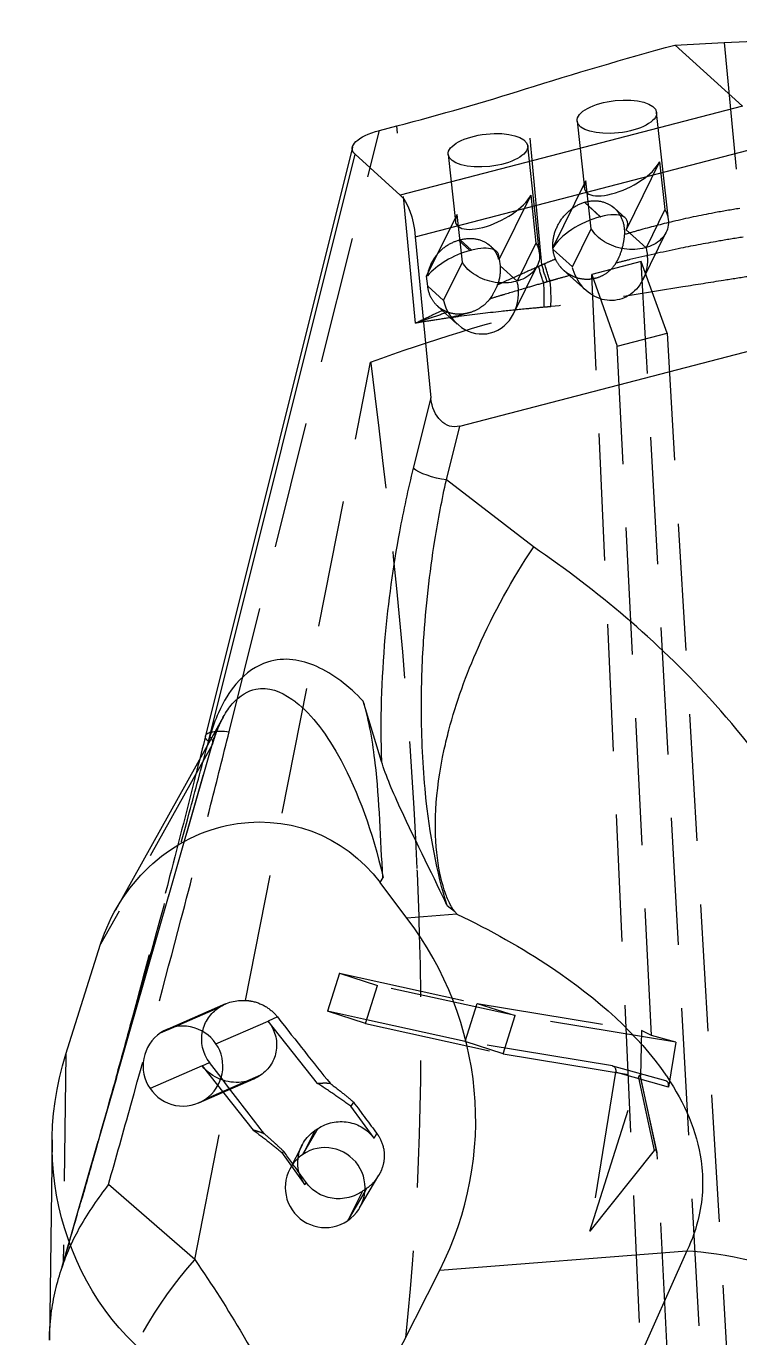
# Model space of a CAD drawing. Header units: millimetres. Extents: x 51 to 148, y 28 to 133.
# Drawn here: x 57 to 92.7, y 67.5 to 133 of the extents above; entities that cross this region are included whole.
import ezdxf

# ---------------------------------------------------------------- set-up
doc = ezdxf.new("R2010")
doc.units = ezdxf.units.MM
doc.linetypes.add('HIDDEN', pattern=[9.525, 6.35, -3.175])
doc.layers.get('0').update_dxf_attribs({"color": 253, "lineweight": 70, "true_color": 0x8faf8f})
doc.layers.add('Hidden', color=98, linetype='HIDDEN', lineweight=70, true_color=0x054805)

msp = doc.modelspace()

# ---------------------------------------------------------------- linework, layer by layer
at = {"color": 98, "lineweight": -3, "true_color": 0x054805}
for p, q in [((91.891, 132.229), (110.198, 133.047)), ((89.435, 132.107), (92.81, 129.055)), ((92.81, 129.055), (75.697, 124.613)), ((74.656, 127.845), (75.528, 128.072)), ((73.315, 127.013), (65.968, 97.608)), ((66.117, 97.321), (73.445, 126.65)), ((73.445, 126.65), (75.697, 124.613)), ((76.454, 122.533), (93.852, 127.049)), ((76.454, 122.533), (77.228, 114.483)), ((87.748, 121.293), (85.279, 120.652)), ((87.958, 117.427), (87.748, 121.293)), ((89.042, 117.708), (87.748, 121.293)), ((85.279, 120.652), (86.551, 117.061)), ((78.675, 113.071), (96.622, 117.729)), ((86.551, 117.061), (89.042, 117.708)), ((77.228, 114.483), (76.35, 110.967)), ((78.006, 110.394), (78.675, 113.071)), ((82.367, 107.037), (78.006, 110.394)), ((74.765, 96.318), (73.85, 99.334)), ((66.853, 98.543), (61.461, 88.893)), ((66.063, 97.12), (66.117, 97.321)), ((66.187, 97.567), (66.117, 97.321)), ((74.696, 90.274), (74.839, 90.528)), ((76.033, 88.503), (74.696, 90.274)), ((78.043, 89.129), (78.417, 88.841)), ((78.536, 88.698), (76.033, 88.503)), ((58.989, 81.704), (60.725, 87.192)), ((72.661, 85.747), (72.059, 83.844)), ((72.661, 85.747), (74.56, 85.136)), ((73.958, 83.233), (74.56, 85.136)), ((73.958, 83.233), (72.059, 83.844)), ((74.015, 83.415), (72.059, 83.844)), ((63.721, 82.764), (64.385, 83.052)), ((65.796, 81.121), (66.174, 81.285)), ((66.75, 80.53), (66.174, 81.285)), ((65.797, 81.119), (63.193, 79.987)), ((58.298, 77.427), (58.163, 67.414)), ((71, 75.287), (70.939, 75.169)), ((73.934, 74.85), (73.07, 73.383)), ((73.074, 73.385), (73.837, 74.868)), ((73.94, 74.94), (73.837, 74.868)), ((77.676, 70.916), (90.03, 71.876)), ((90.03, 71.876), (81.463, 52.756)), ((74.917, 65.469), (77.676, 70.916))]:
    msp.add_line(p, q, dxfattribs=at)
at = {"color": 98, "lineweight": -3, "true_color": 0x054805, "extrusion": (-1.79344e-16, -1.95934e-17, -1)}
msp.add_ellipse((129.707, 98.518), major_axis=(-99.417, -10.861), ratio=0.40539, start_param=1.114573, end_param=1.198417, dxfattribs=at)
at = {"color": 98, "lineweight": -3, "true_color": 0x054805, "extrusion": (-2.45677e-16, -8.734e-17, -1)}
msp.add_ellipse((129.756, 98), major_axis=(-101.187, 9.976), ratio=0.326239, start_param=1.129004, end_param=1.155312, dxfattribs=at)
at = {"color": 98, "lineweight": -3, "true_color": 0x054805}
for centre, major_axis, ratio, start_param, end_param in [((50.916, 150.32), (64.621, 7.06), 0.40539, 5.05846, 5.168612), ((362.999, -89.937), (235.614, 260.639), 0.85992, 1.57017, 1.832368), ((60.533, 78.438), (18.936, -0.367), 0.928579, 5.862109, 6.913347), ((64.838, 81.107), (0.797, -1.833), 0.995479, 3.326375, 4.899117), ((64.84, 81.108), (0.797, -1.833), 0.995479, 1.75493, 3.327672), ((64.842, 81.106), (0.797, -1.833), 0.995479, 0.184782, 1.756227), ((64.84, 81.105), (0.797, -1.833), 0.995479, 4.89782, 6.469265), ((71.95, 75.039), (-1.487, 1.337), 0.997042, 6.042505, 9.180127), ((71.947, 75.037), (1.432, -1.395), 0.996777, 6.080742, 9.222334)]:
    msp.add_ellipse(centre, major_axis=major_axis, ratio=ratio, start_param=start_param, end_param=end_param, dxfattribs=at)
for centre in [(86.528, 128.526), (80.086, 126.854)]:
    msp.add_ellipse(centre, major_axis=(-1.988, -0.217), ratio=0.405421, dxfattribs=at)
at = {"color": 98, "lineweight": -3, "true_color": 0x054805, "extrusion": (6.3452e-15, 8.17646e-16, -1)}
msp.add_ellipse((75.413, 127.16), major_axis=(-2.106, -0.271), ratio=0.384524, start_param=5.965405, end_param=7.536201, dxfattribs=at)
at = {"color": 98, "lineweight": -3, "true_color": 0x054805, "extrusion": (-2.98298e-16, -2.03243e-15, -1)}
msp.add_ellipse((74.726, 120.726), major_axis=(0.532, 4.103), ratio=0.410016, start_param=0.276935, end_param=1.062333, dxfattribs=at)
at = {"color": 98, "lineweight": -3, "true_color": 0x054805, "extrusion": (7.16901e-16, 7.79422e-15, -1)}
msp.add_ellipse((78.508, 114.815), major_axis=(-0.157, -1.772), ratio=0.722872, start_param=6.031208, end_param=7.602004, dxfattribs=at)
at = {"color": 98, "lineweight": -3, "true_color": 0x054805, "extrusion": (-4.71095e-17, -1.02664e-16, -1)}
msp.add_ellipse((77.514, 110.839), major_axis=(1.261, -0.315), ratio=0.269124, start_param=1.10366, end_param=2.674456, dxfattribs=at)
at = {"color": 98, "lineweight": -3, "true_color": 0x054805, "extrusion": (-3.359e-18, -5.63785e-17, -1)}
msp.add_ellipse((67.908, 97.123), major_axis=(1.94, -0.485), ratio=0.269124, start_param=2.674456, end_param=3.141665, dxfattribs=at)
at = {"color": 98, "lineweight": -3, "true_color": 0x054805, "extrusion": (-3.86756e-17, -4.66423e-17, -1)}
msp.add_ellipse((64.396, 97.764), major_axis=(1.922, -0.552), ratio=0.331483, start_param=5.805519, end_param=5.918776, dxfattribs=at)
at = {"color": 98, "lineweight": -3, "true_color": 0x054805, "extrusion": (5.81883e-16, 1.85434e-15, -1)}
msp.add_ellipse((68.333, 84.812), major_axis=(2.762, 8.087), ratio=0.93274, start_param=4.688199, end_param=6.846586, dxfattribs=at)
at = {"color": 98, "lineweight": -3, "true_color": 0x054805, "extrusion": (-4.71414e-15, 4.29097e-16, -1)}
msp.add_ellipse((67.863, 82.421), major_axis=(-2.074, 0.238), ratio=0.942507, start_param=5.547541, end_param=6.378681, dxfattribs=at)
at = {"color": 98, "lineweight": -3, "true_color": 0x054805, "extrusion": (-1.88309e-16, -4.69881e-16, -1)}
msp.add_ellipse((71.401, 77.611), major_axis=(-3.033, -13.604), ratio=0.937162, start_param=0.302294, end_param=1.663707, dxfattribs=at)
at = {"color": 98, "lineweight": -3, "true_color": 0x054805, "extrusion": (3.04753e-15, -9.13466e-16, -1)}
msp.add_ellipse((67.444, 82.236), major_axis=(2.002, -0.6), ratio=0.924168, start_param=1.655362, end_param=2.215897, dxfattribs=at)
at = {"color": 98, "lineweight": -3, "true_color": 0x054805, "extrusion": (7.08543e-15, 2.54135e-17, -1)}
msp.add_ellipse((72.591, 76.285), major_axis=(-2.012, -0.039), ratio=0.969606, start_param=5.694186, end_param=6.417737, dxfattribs=at)
at = {"color": 98, "lineweight": -3, "true_color": 0x054805, "extrusion": (-5.01418e-16, 6.32095e-16, -1)}
msp.add_ellipse((60.27, 91.837), major_axis=(16.286, -23.715), ratio=0.025004, start_param=0.815686, end_param=0.844071, dxfattribs=at)
at = {"color": 98, "lineweight": -3, "true_color": 0x054805, "extrusion": (-7.07255e-17, -8.99679e-17, -1)}
msp.add_ellipse((104.751, 63.824), major_axis=(16.682, -7.475), ratio=0.180207, start_param=3.556856, end_param=4.205445, dxfattribs=at)
at = {"color": 98, "lineweight": -3, "true_color": 0x054805}
for points, knots in [([(76.35, 110.967), (76.092, 109.934), (75.86, 108.869), (75.659, 107.787), (75.336, 106.055), (75.093, 104.282), (74.938, 102.519), (74.754, 100.437), (74.691, 98.327), (74.765, 96.318)], [-0.0258789, -0.0258789, -0.0258789, -0.0258789, -0.02256109, -0.02256109, -0.02256109, -0.0172526, -0.0172526, -0.0172526, -0.01098252, -0.01098252, -0.01098252, -0.01098252]), ([(76.759, 98.944), (76.758, 100.08), (76.795, 101.229), (76.87, 102.371), (76.98, 104.043), (77.169, 105.726), (77.432, 107.371), (77.597, 108.399), (77.789, 109.411), (78.006, 110.394)], [0.01362779, 0.01362779, 0.01362779, 0.01362779, 0.0172526, 0.0172526, 0.0172526, 0.02256109, 0.02256109, 0.02256109, 0.0258789, 0.0258789, 0.0258789, 0.0258789]), ([(78.133, 97.886), (78.496, 99.262), (78.994, 100.651), (80.365, 103.743), (81.292, 105.416), (82.349, 107.01), (82.358, 107.024), (82.367, 107.037)], [0.04968657, 0.04968657, 0.04968657, 0.04968657, 0.05701494, 0.05701494, 0.06612327, 0.06612327, 0.06619994, 0.06619994, 0.06619994, 0.06619994]), ([(97.829, 70.081), (98.338, 71.217), (98.758, 72.393), (99.077, 73.585), (99.589, 75.491), (99.838, 77.422), (99.853, 79.31), (99.876, 82.332), (99.291, 85.297), (98.316, 88.001), (96.756, 92.327), (94.192, 96.163), (91.157, 99.487), (88.532, 102.361), (85.573, 104.843), (82.367, 107.037)], [0.06226979, 0.06226979, 0.06226979, 0.06226979, 0.06606726, 0.06606726, 0.06606726, 0.07214321, 0.07214321, 0.07214321, 0.08186473, 0.08186473, 0.08186473, 0.09741916, 0.09741916, 0.09741916, 0.11087, 0.11087, 0.11087, 0.11087]), ([(73.85, 99.334), (73.122, 100.099), (72.349, 100.698), (71.536, 101.061), (70.749, 101.412), (69.918, 101.553), (69.067, 101.283), (68.535, 101.114), (67.997, 100.782), (67.489, 100.183), (67.171, 99.808), (66.873, 99.332), (66.615, 98.753), (66.453, 98.391), (66.309, 97.989), (66.187, 97.567)], [-0.05532905, -0.05532905, -0.05532905, -0.05532905, -0.04941787, -0.04941787, -0.04941787, -0.0436971, -0.0436971, -0.0436971, -0.04012163, -0.04012163, -0.04012163, -0.03788695, -0.03788695, -0.03788695, -0.03649028, -0.03649028, -0.03649028, -0.03649028]), ([(66.854, 98.545), (66.997, 98.8), (67.149, 99.017), (67.305, 99.196), (67.691, 99.639), (68.092, 99.852), (68.485, 99.929), (69.113, 100.051), (69.718, 99.83), (70.284, 99.436), (70.346, 99.393), (70.408, 99.348), (70.47, 99.3)], [0.03866936, 0.03866936, 0.03866936, 0.03866936, 0.04012163, 0.04012163, 0.04012163, 0.0436971, 0.0436971, 0.0436971, 0.04941787, 0.04941787, 0.04941787, 0.0500471, 0.0500471, 0.0500471, 0.0500471]), ([(70.47, 99.3), (71.303, 98.656), (72.066, 97.627), (72.742, 96.371), (73.584, 94.807), (74.319, 92.84), (74.839, 90.528)], [0.0500471, 0.0500471, 0.0500471, 0.0500471, 0.05857109, 0.05857109, 0.05857109, 0.06918141, 0.06918141, 0.06918141, 0.06918141]), ([(74.839, 90.528), (74.838, 90.535), (74.838, 90.542), (74.707, 92.414), (74.667, 94.367), (74.336, 97.237), (74.156, 98.324), (73.85, 99.334)], [-0.00003376, -0.00003376, -0.00003376, -0.00003376, 0, 0, 0.00911166, 0.00911166, 0.01402996, 0.01402996, 0.01402996, 0.01402996]), ([(78.043, 89.129), (77.532, 90.753), (77.167, 92.686), (76.964, 94.721), (76.829, 96.074), (76.763, 97.498), (76.759, 98.944)], [0.00204229, 0.00204229, 0.00204229, 0.00204229, 0.00899999, 0.00899999, 0.00899999, 0.01362779, 0.01362779, 0.01362779, 0.01362779]), ([(78.417, 88.841), (78.387, 88.876), (78.36, 88.914), (78.286, 89.022), (78.241, 89.101), (78.101, 89.368), (78.019, 89.573), (77.796, 90.192), (77.647, 90.786), (77.374, 92.917), (77.42, 94.735), (77.973, 97.255), (78.05, 97.57), (78.133, 97.886)], [0.02663197, 0.02663197, 0.02663197, 0.02663197, 0.02712792, 0.02712792, 0.02805694, 0.02805694, 0.03016874, 0.03016874, 0.03618484, 0.03618484, 0.04800308, 0.04800308, 0.04968657, 0.04968657, 0.04968657, 0.04968657]), ([(78.043, 89.129), (78.04, 89.134), (78.038, 89.14), (77.499, 90.286), (76.433, 92.406), (75.356, 94.742), (74.975, 95.628), (74.765, 96.318)], [-0.000019641, -0.000019641, -0.000019641, -0.000019641, 0, 0, 0.00422279, 0.00422279, 0.006571827, 0.006571827, 0.006571827, 0.006571827]), ([(78.536, 88.698), (80.205, 87.896), (81.784, 87.016), (83.258, 86.028), (85.562, 84.484), (87.588, 82.691), (88.981, 80.652)], [-0.10723691, -0.10723691, -0.10723691, -0.10723691, -0.09741916, -0.09741916, -0.09741916, -0.08207031, -0.08207031, -0.08207031, -0.08207031]), ([(88.981, 80.652), (89, 80.625), (89.018, 80.598), (89.037, 80.57), (89.908, 79.274), (90.53, 77.846), (90.739, 76.381), (90.869, 75.465), (90.84, 74.526), (90.629, 73.593), (90.498, 73.011), (90.296, 72.434), (90.03, 71.876)], [-0.08207031, -0.08207031, -0.08207031, -0.08207031, -0.08186473, -0.08186473, -0.08186473, -0.07214321, -0.07214321, -0.07214321, -0.06606726, -0.06606726, -0.06606726, -0.06226979, -0.06226979, -0.06226979, -0.06226979]), ([(73.342, 74.609), (73.274, 74.584), (73.206, 74.563), (72.849, 74.471), (72.556, 74.462), (72.041, 74.542), (71.776, 74.634), (71.331, 74.914), (71.146, 75.086), (71, 75.287)], [0.010222437, 0.010222437, 0.010222437, 0.010222437, 0.010504874, 0.010504874, 0.011705926, 0.011705926, 0.012856291, 0.012856291, 0.013838766, 0.013838766, 0.013838766, 0.013838766])]:
    msp.add_open_spline(points, degree=3, knots=knots, dxfattribs=at)
for points in [[(65.968, 97.608), (65.824, 97.033), (65.679, 96.456), (65.534, 95.88)], [(73.837, 74.868), (73.679, 74.757), (73.512, 74.671), (73.342, 74.609)]]:
    msp.add_open_spline(points, degree=3, dxfattribs=at)
at = {"color": 98, "lineweight": -3, "true_color": 0x054805, "extrusion": (3.90412e-10, 3.24529e-10, -1)}
msp.add_open_spline([(78.536, 88.698), (78.532, 88.703), (78.527, 88.708), (78.488, 88.756), (78.452, 88.799), (78.417, 88.841)], degree=3, knots=[-0.0000203339, -0.0000203339, -0.0000203339, -0.0000203339, 0, 0, 0.0001670291, 0.0001670291, 0.0001670291, 0.0001670291], dxfattribs=at)
at = {"layer": 'Hidden', "lineweight": -3}
for p, q in [((91.891, 132.229), (92.673, 123.961)), ((82.785, 121.134), (81.955, 129.913)), ((89.103, 123.37), (88.516, 128.743)), ((67.151, 97.808), (74.656, 127.845)), ((76.46, 118.217), (75.528, 128.072)), ((84.54, 128.309), (84.905, 124.966)), ((78.098, 126.637), (78.463, 123.294)), ((82.661, 121.698), (82.075, 127.071)), ((88.666, 126.278), (86.99, 122.879)), ((88.666, 126.278), (88.927, 123.886)), ((83.332, 121.971), (84.985, 125.322)), ((85.246, 122.931), (84.985, 125.322)), ((82.225, 124.606), (80.652, 121.417)), ((82.225, 124.606), (82.486, 122.214)), ((84.903, 124.251), (84.912, 124.253)), ((84.903, 124.251), (85.699, 123.532)), ((85.708, 123.534), (84.912, 124.253)), ((86.95, 123.469), (86.406, 123.961)), ((88.927, 123.886), (87.986, 121.978)), ((77.02, 120.561), (78.544, 123.65)), ((78.805, 121.259), (78.544, 123.65)), ((85.699, 123.532), (85.708, 123.534)), ((84.305, 121.023), (85.246, 122.931)), ((86.903, 122.649), (86.928, 122.657)), ((87.986, 121.978), (86.99, 122.879)), ((87.826, 120.385), (88.994, 122.754)), ((78.605, 122.354), (78.695, 122.379)), ((78.605, 122.354), (79.175, 121.838)), ((79.267, 121.862), (78.695, 122.379)), ((79.175, 121.838), (79.267, 121.862)), ((80.509, 121.797), (80.201, 122.075)), ((82.486, 122.214), (81.545, 120.306)), ((83.333, 121.971), (83.332, 121.971)), ((83.34, 121.895), (83.332, 121.971)), ((83.34, 121.895), (84.305, 121.023)), ((77.864, 119.351), (78.805, 121.259)), ((80.652, 121.417), (80.62, 121.41)), ((80.652, 121.417), (80.689, 121.08)), ((77.068, 120.573), (77.02, 120.561)), ((77.074, 120.065), (77.02, 120.561)), ((81.545, 120.306), (80.689, 121.08)), ((81.384, 118.713), (82.553, 121.082)), ((83.86, 120.87), (84.995, 119.845)), ((88.958, 39.751), (85.279, 120.652)), ((77.074, 120.065), (77.864, 119.351)), ((77.57, 119.062), (78.554, 118.173)), ((92.191, 39.607), (87.958, 117.427)), ((89.042, 117.708), (93.688, 38.254)), ((88.258, 82.634), (86.551, 117.061)), ((67.97, 84.388), (74.22, 116.271)), ((58.848, 71.255), (66.291, 97.153)), ((59.772, 74.438), (66.318, 97.212)), ((66.291, 97.153), (60.725, 87.192)), ((72.661, 85.747), (79.553, 84.236)), ((81.452, 83.625), (74.56, 85.136)), ((66.971, 84.214), (64.044, 82.941)), ((64.385, 83.052), (66.639, 84.032)), ((78.951, 82.332), (79.553, 84.236)), ((79.553, 84.236), (87.754, 82.877)), ((79.553, 84.236), (81.452, 83.625)), ((66.489, 82.223), (69.093, 83.355)), ((69.563, 83.562), (69.091, 83.357)), ((71.57, 80.24), (69.093, 83.355)), ((73.958, 83.233), (80.85, 81.722)), ((78.951, 82.332), (74.015, 83.415)), ((80.85, 81.722), (81.452, 83.625)), ((89.473, 82.297), (81.452, 83.625)), ((87.754, 82.877), (87.703, 80.608)), ((88.258, 82.634), (87.754, 82.877)), ((89.473, 82.297), (88.258, 82.634)), ((86.313, 81.113), (78.951, 82.332)), ((80.85, 81.722), (78.951, 82.332)), ((89.473, 82.297), (89.111, 80.061)), ((58.989, 81.704), (58.848, 71.255)), ((80.85, 81.722), (88.957, 80.379)), ((65.797, 81.119), (68.352, 77.907)), ((68.712, 80.646), (65.961, 79.451)), ((86.467, 80.795), (85.182, 72.858)), ((86.313, 81.113), (88.957, 80.379)), ((88.975, 80.376), (86.331, 81.109)), ((89.111, 80.061), (86.467, 80.795)), ((88.542, 76.788), (87.701, 80.648)), ((88.551, 76.719), (87.703, 80.608)), ((65.431, 71.438), (67.119, 80.045)), ((65.636, 79.272), (68.385, 80.466)), ((67.119, 80.045), (66.75, 80.53)), ((85.182, 72.858), (87.606, 80.518)), ((87.606, 80.518), (88.398, 76.884)), ((73.359, 79.312), (73.234, 79.101)), ((74.393, 77.502), (73.234, 79.101)), ((70.824, 76.691), (71.582, 77.98)), ((71.582, 77.98), (71.439, 77.883)), ((71.439, 77.883), (70.827, 76.693)), ((74.393, 77.502), (74.532, 77.739)), ((69.762, 76.809), (69.895, 76.825)), ((69.762, 76.809), (70.939, 75.169)), ((70.791, 77.154), (70.175, 75.958)), ((88.398, 76.884), (85.182, 72.858)), ((90.45, 38.402), (88.551, 76.719)), ((73.667, 74.019), (74.629, 75.653)), ((65.431, 71.438), (61.115, 75.189)), ((74.02, 74.996), (73.934, 74.85)), ((74.02, 74.996), (73.94, 74.94)), ((59.733, 74.302), (59.773, 74.439))]:
    msp.add_line(p, q, dxfattribs=at)
for centre, major_axis, ratio, start_param, end_param in [((86.826, 125.8), (-1.883, -0.962), 0.40654, 5.783637, 8.925229), ((80.384, 124.128), (-1.883, -0.962), 0.40654, 5.783637, 8.925229), ((85.143, 122.405), (1.874, 0.957), 0.40654, 1.071248, 2.605235), ((85.149, 122.401), (1.883, 0.962), 0.40654, 5.783637, 7.354433), ((78.708, 120.729), (1.883, 0.962), 0.40654, 5.971758, 7.354433), ((78.644, 120.762), (1.789, 0.914), 0.40654, 1.071248, 2.405482), ((79.704, 119.829), (0.406, -2.125), 0.878486, 4.76968, 7.911272), ((81.58, 120.189), (0.299, -3.437), 0.374685, 1.187629, 1.549405), ((81.922, 120.222), (0.346, -3.433), 0.369913, 1.182549, 1.56206), ((61.463, 97.921), (16.328, -23.294), 0.069252, 5.327157, 5.523856), ((88.846, 80.027), (0.152, 0.34), 0.660283, 5.094829, 6.45433), ((61.406, 97.629), (16.292, -23.674), 0.028773, 5.57697, 5.689833), ((88.449, 76.696), (0, 0.218), 0.46802, 4.819947, 6.814012)]:
    msp.add_ellipse(centre, major_axis=major_axis, ratio=ratio, start_param=start_param, end_param=end_param, dxfattribs=at)
at = {"layer": 'Hidden', "lineweight": -3, "extrusion": (2.41274e-15, -4.82279e-16, -1)}
msp.add_ellipse((87.087, 123.409), major_axis=(2.006, -0.354), ratio=0.734136, start_param=5.726346, end_param=8.867939, dxfattribs=at)
at = {"layer": 'Hidden', "lineweight": -3, "extrusion": (3.69568e-15, -7.08752e-16, -1)}
msp.add_ellipse((80.645, 121.737), major_axis=(2.006, -0.354), ratio=0.734136, start_param=5.726346, end_param=8.867939, dxfattribs=at)
at = {"layer": 'Hidden', "lineweight": -3, "extrusion": (9.24662e-16, -5.13577e-15, -1)}
msp.add_ellipse((86.146, 121.501), major_axis=(0.406, -2.125), ratio=0.878486, start_param=4.655098, end_param=7.796691, dxfattribs=at)
at = {"layer": 'Hidden', "lineweight": -3, "extrusion": (-3.97118e-17, -4.76952e-17, -1)}
msp.add_ellipse((83.827, 120.256), major_axis=(-1.019, 2.327), ratio=0.3515, start_param=4.853063, end_param=5.213257, dxfattribs=at)
at = {"layer": 'Hidden', "lineweight": -3, "extrusion": (-5.06688e-17, -2.26752e-17, -1)}
msp.add_ellipse((83.999, 120.333), major_axis=(-1.038, 2.318), ratio=0.350791, start_param=4.845401, end_param=5.216437, dxfattribs=at)
at = {"layer": 'Hidden', "lineweight": -3, "extrusion": (-7.61821e-17, -3.36101e-17, -1)}
msp.add_ellipse((84.132, 120.392), major_axis=(-1.025, 2.324), ratio=0.351662, start_param=4.835594, end_param=5.214369, dxfattribs=at)
at = {"layer": 'Hidden', "lineweight": -3, "extrusion": (-3.359e-18, -5.63785e-17, -1)}
msp.add_ellipse((67.908, 97.123), major_axis=(1.94, -0.485), ratio=0.269124, start_param=3.141665, end_param=4.245253, dxfattribs=at)
at = {"layer": 'Hidden', "lineweight": -3, "extrusion": (-3.86756e-17, -4.66423e-17, -1)}
msp.add_ellipse((64.396, 97.764), major_axis=(1.922, -0.552), ratio=0.331483, start_param=5.918776, end_param=6.380621, dxfattribs=at)
at = {"layer": 'Hidden', "lineweight": -3, "extrusion": (-4.71414e-15, 4.29097e-16, -1)}
msp.add_ellipse((67.863, 82.421), major_axis=(-2.074, 0.238), ratio=0.942507, start_param=0.095496, end_param=0.83645, dxfattribs=at)
at = {"layer": 'Hidden', "lineweight": -3, "extrusion": (-2.07443e-15, 1.82121e-16, -1)}
msp.add_ellipse((67.865, 82.422), major_axis=(-2.074, 0.238), ratio=0.942507, start_param=0.835152, end_param=1.513654, dxfattribs=at)
at = {"layer": 'Hidden', "lineweight": -3, "extrusion": (2.51647e-15, -8.12237e-16, -1)}
msp.add_ellipse((67.446, 82.238), major_axis=(2.002, -0.6), ratio=0.924168, start_param=5.357489, end_param=6.928286, dxfattribs=at)
at = {"layer": 'Hidden', "lineweight": -3, "extrusion": (3.04753e-15, -9.13466e-16, -1)}
msp.add_ellipse((67.444, 82.236), major_axis=(2.002, -0.6), ratio=0.924168, start_param=0.643803, end_param=1.655362, dxfattribs=at)
at = {"layer": 'Hidden', "lineweight": -3, "extrusion": (1.98639e-14, 4.45681e-14, -1)}
msp.add_ellipse((86.202, 80.761), major_axis=(0.152, 0.34), ratio=0.660283, start_param=6.112041, end_param=7.471542, dxfattribs=at)
at = {"layer": 'Hidden', "lineweight": -3, "extrusion": (-1.68452e-14, -6.58244e-14, -1)}
msp.add_ellipse((87.632, 80.446), major_axis=(0.057, 0.221), ratio=0.196426, start_param=4.992616, end_param=6.98668, dxfattribs=at)
at = {"layer": 'Hidden', "lineweight": -3, "extrusion": (3.65428e-17, -2.45549e-16, -1)}
msp.add_ellipse((60.417, 92.585), major_axis=(16.328, -23.294), ratio=0.069252, start_param=0.927969, end_param=1.051568, dxfattribs=at)
at = {"layer": 'Hidden', "lineweight": -3, "extrusion": (-5.76629e-16, -1.07323e-16, -1)}
msp.add_ellipse((72.741, 76.386), major_axis=(-2.016, 0.013), ratio=0.966099, start_param=0.951966, end_param=2.524731, dxfattribs=at)
at = {"layer": 'Hidden', "lineweight": -3, "extrusion": (7.08543e-15, 2.54135e-17, -1)}
msp.add_ellipse((72.591, 76.285), major_axis=(-2.012, -0.039), ratio=0.969606, start_param=0.134551, end_param=0.979646, dxfattribs=at)
at = {"layer": 'Hidden', "lineweight": -3, "extrusion": (-5.01418e-16, 6.32095e-16, -1)}
msp.add_ellipse((60.27, 91.837), major_axis=(16.286, -23.715), ratio=0.025004, start_param=0.844071, end_param=0.902619, dxfattribs=at)
at = {"layer": 'Hidden', "lineweight": -3, "extrusion": (-1.17468e-16, -8.23765e-18, -1)}
msp.add_ellipse((69.741, 67.542), major_axis=(7.464, 8.59), ratio=0.510356, start_param=3.141478, end_param=4.722406, dxfattribs=at)
at = {"layer": 'Hidden', "lineweight": -3, "extrusion": (-7.202e-17, -3.70583e-17, -1)}
msp.add_ellipse((56.952, 71.867), major_axis=(1.922, -0.552), ratio=0.331483, start_param=0.069481, end_param=0.097436, dxfattribs=at)
at = {"layer": 'Hidden', "lineweight": -3}
for points, knots in [([(83.333, 121.971), (83.318, 122.188), (83.34, 122.429), (83.473, 122.913), (83.589, 123.157), (83.87, 123.571), (84.056, 123.769), (84.465, 124.075), (84.689, 124.186), (84.903, 124.251)], [0.000044972, 0.000044972, 0.000044972, 0.000044972, 0.000749541, 0.000749541, 0.001499082, 0.001499082, 0.002251937, 0.002251937, 0.002976661, 0.002976661, 0.002976661, 0.002976661]), ([(84.912, 124.253), (84.921, 124.256), (84.929, 124.258), (85.161, 124.325), (85.404, 124.347), (85.861, 124.285), (86.076, 124.201), (86.303, 124.047), (86.354, 124.007), (86.404, 123.963)], [0.009029219, 0.009029219, 0.009029219, 0.009029219, 0.009057491, 0.009057491, 0.009812625, 0.009812625, 0.010567759, 0.010567759, 0.010795952, 0.010795952, 0.010795952, 0.010795952]), ([(86.404, 123.963), (86.516, 123.862), (86.616, 123.738), (86.803, 123.407), (86.871, 123.185), (86.895, 122.965)], [0.010795952, 0.010795952, 0.010795952, 0.010795952, 0.011321487, 0.011321487, 0.01204704, 0.01204704, 0.01204704, 0.01204704]), ([(87.639, 122.865), (88.205, 123.025), (88.774, 123.173), (89.346, 123.309), (90.022, 123.469), (90.703, 123.613), (91.387, 123.741), (91.814, 123.821), (92.243, 123.894), (92.673, 123.961)], [0.005226018, 0.005226018, 0.005226018, 0.005226018, 0.007066661, 0.007066661, 0.007066661, 0.009241018, 0.009241018, 0.009241018, 0.010599992, 0.010599992, 0.010599992, 0.010599992]), ([(86.903, 122.649), (86.892, 122.465), (86.864, 122.275), (86.769, 121.871), (86.699, 121.663), (86.606, 121.462), (86.603, 121.454), (86.599, 121.447)], [-0.001542689, -0.001542689, -0.001542689, -0.001542689, -0.000956128, -0.000956128, -0.000299303, -0.000299303, -0.000273547, -0.000273547, -0.000273547, -0.000273547]), ([(86.895, 122.965), (86.896, 122.956), (86.897, 122.947), (86.898, 122.939), (86.906, 122.846), (86.908, 122.749), (86.903, 122.649)], [0.0120470397, 0.0120470397, 0.0120470397, 0.0120470397, 0.0120752143, 0.0120752143, 0.0120752143, 0.0123807107, 0.0123807107, 0.0123807107, 0.0123807107]), ([(92.836, 122.511), (92.419, 122.447), (92.002, 122.379), (91.586, 122.307), (90.921, 122.192), (90.257, 122.066), (89.595, 121.93), (88.788, 121.764), (87.984, 121.583), (87.182, 121.389)], [-0.010599992, -0.010599992, -0.010599992, -0.010599992, -0.009241018, -0.009241018, -0.009241018, -0.007066661, -0.007066661, -0.007066661, -0.004416499, -0.004416499, -0.004416499, -0.004416499]), ([(77.068, 120.573), (77.081, 120.674), (77.102, 120.776), (77.2, 121.112), (77.315, 121.341), (77.595, 121.728), (77.777, 121.911), (78.178, 122.193), (78.396, 122.295), (78.605, 122.354)], [0.006138752, 0.006138752, 0.006138752, 0.006138752, 0.006444263, 0.006444263, 0.007159995, 0.007159995, 0.007876019, 0.007876019, 0.008565253, 0.008565253, 0.008565253, 0.008565253]), ([(78.695, 122.379), (78.704, 122.381), (78.712, 122.384), (78.948, 122.446), (79.194, 122.466), (79.656, 122.4), (79.871, 122.315), (80.099, 122.161), (80.151, 122.12), (80.201, 122.076)], [0.002986069, 0.002986069, 0.002986069, 0.002986069, 0.00301427, 0.00301427, 0.003768847, 0.003768847, 0.004523423, 0.004523423, 0.004755246, 0.004755246, 0.004755246, 0.004755246]), ([(80.201, 122.076), (80.312, 121.974), (80.411, 121.852), (80.543, 121.619), (80.587, 121.516), (80.62, 121.41)], [0.0047552456, 0.0047552456, 0.0047552456, 0.0047552456, 0.0052768492, 0.0052768492, 0.0056368561, 0.0056368561, 0.0056368561, 0.0056368561]), ([(83.862, 120.869), (83.813, 120.913), (83.767, 120.959), (83.611, 121.135), (83.522, 121.275), (83.46, 121.423)], [-0.0007661813, -0.0007661813, -0.0007661813, -0.0007661813, -0.0005548533, -0.0005548533, 0, 0, 0, 0]), ([(86.476, 121.214), (86.454, 121.177), (86.43, 121.142), (86.278, 120.927), (86.119, 120.778), (85.796, 120.572), (85.642, 120.504), (85.484, 120.461)], [-0.018671593, -0.018671593, -0.018671593, -0.018671593, -0.018531768, -0.018531768, -0.017804954, -0.017804954, -0.017219241, -0.017219241, -0.017219241, -0.017219241]), ([(80.689, 121.08), (80.69, 121.071), (80.69, 121.063), (80.691, 121.054), (80.713, 120.825), (80.691, 120.568), (80.604, 120.257), (80.584, 120.196), (80.562, 120.135)], [0.0120323766, 0.0120323766, 0.0120323766, 0.0120323766, 0.0120605513, 0.0120605513, 0.0120605513, 0.0128139778, 0.0128139778, 0.0129991312, 0.0129991312, 0.0129991312, 0.0129991312]), ([(80.781, 120.235), (81.135, 120.395), (81.489, 120.555), (81.841, 120.712), (82.101, 120.829), (82.361, 120.945), (82.62, 121.059)], [0.005100373, 0.005100373, 0.005100373, 0.005100373, 0.006375073, 0.006375073, 0.006375073, 0.007317262, 0.007317262, 0.007317262, 0.007317262]), ([(82.62, 121.059), (82.639, 121.068), (82.657, 121.076), (82.676, 121.084), (82.694, 121.092), (82.712, 121.101), (82.73, 121.109), (82.742, 121.114), (82.753, 121.119), (82.764, 121.124), (82.771, 121.127), (82.778, 121.13), (82.785, 121.134)], [0, 0, 0, 0, 0.0000679867, 0.0000679867, 0.0000679867, 0.0001339132, 0.0001339132, 0.0001339132, 0.0001751172, 0.0001751172, 0.0001751172, 0.0002008697, 0.0002008697, 0.0002008697, 0.0002008697]), ([(82.785, 121.134), (82.796, 121.138), (82.807, 121.143), (82.818, 121.148), (82.839, 121.157), (82.861, 121.167), (82.882, 121.176), (82.896, 121.182), (82.909, 121.188), (82.922, 121.194)], [0.0002012999, 0.0002012999, 0.0002012999, 0.0002012999, 0.0002382081, 0.0002382081, 0.0002382081, 0.0003115029, 0.0003115029, 0.0003115029, 0.0003573122, 0.0003573122, 0.0003573122, 0.0003573122]), ([(93.132, 120.546), (92.709, 120.481), (92.285, 120.415), (91.862, 120.349), (91.185, 120.242), (90.508, 120.133), (89.831, 120.023), (88.747, 119.847), (87.664, 119.667), (86.58, 119.496), (85.463, 119.321), (84.345, 119.15), (83.229, 119.041)], [0.00864486, 0.00864486, 0.00864486, 0.00864486, 0.01001678, 0.01001678, 0.01001678, 0.01221185, 0.01221185, 0.01221185, 0.01572398, 0.01572398, 0.01572398, 0.01934585, 0.01934585, 0.01934585, 0.01934585]), ([(85.484, 120.461), (85.461, 120.454), (85.438, 120.448), (85.413, 120.442), (85.41, 120.442), (85.404, 120.44), (85.401, 120.44), (85.388, 120.437), (85.377, 120.435), (85.345, 120.428), (85.324, 120.424), (85.213, 120.406), (85.124, 120.399), (84.847, 120.4), (84.662, 120.432), (84.395, 120.527), (84.308, 120.566), (84.224, 120.612)], [-0.011633454, -0.011633454, -0.011633454, -0.011633454, -0.011557949, -0.011557949, -0.011548776, -0.011548776, -0.01153944, -0.01153944, -0.011504234, -0.011504234, -0.011433596, -0.011433596, -0.011141884, -0.011141884, -0.010533327, -0.010533327, -0.010226445, -0.010226445, -0.010226445, -0.010226445]), ([(77.577, 119.056), (77.461, 119.16), (77.358, 119.286), (77.167, 119.621), (77.098, 119.844), (77.074, 120.065)], [0.004746711, 0.004746711, 0.004746711, 0.004746711, 0.005276928, 0.005276928, 0.006002101, 0.006002101, 0.006002101, 0.006002101]), ([(80.562, 120.135), (80.57, 120.139), (80.578, 120.143), (80.586, 120.147), (80.651, 120.176), (80.716, 120.205), (80.781, 120.235)], [0.0048378324, 0.0048378324, 0.0048378324, 0.0048378324, 0.0048675716, 0.0048675716, 0.0048675716, 0.0051003732, 0.0051003732, 0.0051003732, 0.0051003732]), ([(82.874, 120.228), (82.604, 120.15), (82.333, 120.071), (82.061, 119.991), (81.666, 119.875), (81.27, 119.757), (80.872, 119.637)], [-0.007317262, -0.007317262, -0.007317262, -0.007317262, -0.006375073, -0.006375073, -0.006375073, -0.005003131, -0.005003131, -0.005003131, -0.005003131]), ([(83.055, 120.279), (83.047, 120.277), (83.04, 120.275), (83.032, 120.273), (83.02, 120.269), (83.007, 120.266), (82.995, 120.262), (82.975, 120.256), (82.955, 120.251), (82.935, 120.245), (82.915, 120.239), (82.895, 120.234), (82.874, 120.228)], [-0.0002008697, -0.0002008697, -0.0002008697, -0.0002008697, -0.0001751172, -0.0001751172, -0.0001751172, -0.0001339132, -0.0001339132, -0.0001339132, -0.0000679867, -0.0000679867, -0.0000679867, 0, 0, 0, 0]), ([(83.195, 120.32), (83.181, 120.316), (83.168, 120.312), (83.154, 120.308), (83.132, 120.302), (83.11, 120.295), (83.088, 120.289), (83.077, 120.286), (83.066, 120.283), (83.055, 120.279)], [-0.0003573122, -0.0003573122, -0.0003573122, -0.0003573122, -0.0003115029, -0.0003115029, -0.0003115029, -0.0002382081, -0.0002382081, -0.0002382081, -0.0002012999, -0.0002012999, -0.0002012999, -0.0002012999]), ([(80.174, 119.423), (80.034, 119.239), (79.859, 119.082), (79.492, 118.854), (79.307, 118.774), (79.114, 118.724)], [-0.00206168, -0.00206168, -0.00206168, -0.00206168, -0.001261176, -0.001261176, -0.000582509, -0.000582509, -0.000582509, -0.000582509]), ([(80.872, 119.637), (80.833, 119.625), (80.794, 119.613), (80.754, 119.601), (80.561, 119.542), (80.368, 119.483), (80.174, 119.423)], [-0.005003131, -0.005003131, -0.005003131, -0.005003131, -0.0048675716, -0.0048675716, -0.0048675716, -0.0042009222, -0.0042009222, -0.0042009222, -0.0042009222]), ([(80.316, 119.631), (80.299, 119.602), (80.28, 119.573), (80.233, 119.503), (80.204, 119.463), (80.174, 119.423)], [-0.0002529629, -0.0002529629, -0.0002529629, -0.0002529629, -0.0001499157, -0.0001499157, 0, 0, 0, 0]), ([(77.833, 118.872), (77.797, 118.892), (77.763, 118.914), (77.677, 118.972), (77.626, 119.012), (77.577, 119.056)], [0.00438193, 0.00438193, 0.00438193, 0.00438193, 0.0045235803, 0.0045235803, 0.004746711, 0.004746711, 0.004746711, 0.004746711]), ([(78.08, 118.759), (78.033, 118.776), (77.986, 118.796), (77.904, 118.834), (77.868, 118.853), (77.833, 118.872)], [-0.000310216, -0.000310216, -0.000310216, -0.000310216, -0.0001393385, -0.0001393385, 0, 0, 0, 0]), ([(79.114, 118.724), (79.062, 118.71), (79.008, 118.699), (78.954, 118.689), (78.953, 118.689), (78.951, 118.689), (78.95, 118.688), (78.947, 118.688), (78.946, 118.688), (78.936, 118.686), (78.929, 118.685), (78.907, 118.682), (78.892, 118.679), (78.759, 118.662), (78.64, 118.658), (78.345, 118.679), (78.197, 118.717), (78.08, 118.759)], [-0.0062981538, -0.0062981538, -0.0062981538, -0.0062981538, -0.0061689638, -0.0061689638, -0.00616678, -0.00616678, -0.0061646264, -0.0061646264, -0.0061603771, -0.0061603771, -0.0061435686, -0.0061435686, -0.0061102392, -0.0061102392, -0.0058457333, -0.0058457333, -0.0054464866, -0.0054464866, -0.0054464866, -0.0054464866]), ([(82.887, 119.008), (82.612, 118.985), (82.338, 118.96), (82.064, 118.934), (81.625, 118.892), (81.186, 118.848), (80.746, 118.8), (80.043, 118.723), (79.34, 118.639), (78.636, 118.544), (78.486, 118.524), (78.335, 118.503), (78.185, 118.482)], [-0.006910385, -0.006910385, -0.006910385, -0.006910385, -0.006019875, -0.006019875, -0.006019875, -0.004595058, -0.004595058, -0.004595058, -0.00231535, -0.00231535, -0.00231535, -0.001827119, -0.001827119, -0.001827119, -0.001827119]), ([(77.264, 118.346), (77.007, 118.306), (76.75, 118.265), (76.493, 118.223), (76.482, 118.221), (76.471, 118.219), (76.46, 118.217)], [-0.0008322935, -0.0008322935, -0.0008322935, -0.0008322935, 0, 0, 0, 0.000035598, 0.000035598, 0.000035598, 0.000035598]), ([(74.22, 116.271), (74.223, 116.252), (74.225, 116.232), (75.337, 107.516), (76.179, 99.104), (76.537, 90.909)], [-0.029818099, -0.029818099, -0.029818099, -0.029818099, -0.029798911, -0.029798911, -0.021151255, -0.021151255, -0.021151255, -0.021151255]), ([(66.291, 97.153), (66.39, 97.493), (66.505, 97.814), (66.632, 98.099), (66.703, 98.259), (66.777, 98.408), (66.854, 98.545)], [0.036490282, 0.036490282, 0.036490282, 0.036490282, 0.037886952, 0.037886952, 0.037886952, 0.038669356, 0.038669356, 0.038669356, 0.038669356]), ([(66.853, 98.543), (66.838, 98.516), (66.823, 98.489), (66.808, 98.46), (66.764, 98.378), (66.72, 98.29), (66.677, 98.197), (66.634, 98.103), (66.592, 98.003), (66.55, 97.899), (66.509, 97.793), (66.468, 97.683), (66.43, 97.569), (66.391, 97.454), (66.354, 97.335), (66.318, 97.212)], [0, 0, 0, 0, 0.000143351, 0.000143351, 0.000143351, 0.000557677, 0.000557677, 0.000557677, 0.0009739, 0.0009739, 0.0009739, 0.001391378, 0.001391378, 0.001391378, 0.001809559, 0.001809559, 0.001809559, 0.001809559]), ([(61.115, 75.189), (61.493, 76.512), (61.866, 77.836), (62.235, 79.16), (63.092, 82.238), (63.925, 85.32), (64.737, 88.404), (65.245, 90.332), (65.745, 92.26), (66.237, 94.19), (66.545, 95.395), (66.849, 96.602), (67.151, 97.808)], [0.00595943, 0.00595943, 0.00595943, 0.00595943, 0.01022611, 0.01022611, 0.01022611, 0.02014233, 0.02014233, 0.02014233, 0.02633997, 0.02633997, 0.02633997, 0.03021349, 0.03021349, 0.03021349, 0.03021349]), ([(62.228, 83.113), (62.689, 84.763), (63.147, 86.414), (63.601, 88.065), (64.124, 89.963), (64.642, 91.862), (65.157, 93.76), (65.46, 94.88), (65.762, 96), (66.063, 97.12)], [0.01475063, 0.01475063, 0.01475063, 0.01475063, 0.02014233, 0.02014233, 0.02014233, 0.02633997, 0.02633997, 0.02633997, 0.02999418, 0.02999418, 0.02999418, 0.02999418]), ([(65.534, 95.88), (65.087, 94.11), (64.633, 92.338), (64.174, 90.572), (63.566, 88.232), (62.943, 85.883), (62.31, 83.546), (61.993, 82.376), (61.673, 81.205), (61.35, 80.037), (61.027, 78.869), (60.7, 77.699), (60.369, 76.532), (60.159, 75.788), (59.947, 75.044), (59.733, 74.301)], [0.00184893, 0.00184893, 0.00184893, 0.00184893, 0.00752668, 0.00752668, 0.00752668, 0.0150515, 0.0150515, 0.0150515, 0.01881712, 0.01881712, 0.01881712, 0.02258139, 0.02258139, 0.02258139, 0.02497968, 0.02497968, 0.02497968, 0.02497968]), ([(76.537, 90.909), (76.562, 90.333), (76.585, 89.757), (76.895, 80.991), (76.645, 73.956), (75.958, 67.536)], [-0.021151255, -0.021151255, -0.021151255, -0.021151255, -0.020542983, -0.020542983, -0.011866337, -0.011866337, -0.011866337, -0.011866337]), ([(68.192, 84.363), (68.209, 84.361), (68.227, 84.358), (68.51, 84.305), (68.777, 84.203), (69.227, 83.923), (69.417, 83.75), (69.563, 83.562)], [0.003119077, 0.003119077, 0.003119077, 0.003119077, 0.003177786, 0.003177786, 0.004096183, 0.004096183, 0.004953474, 0.004953474, 0.004953474, 0.004953474]), ([(59.773, 74.439), (60.205, 75.945), (60.635, 77.452), (61.061, 78.96), (61.453, 80.344), (61.842, 81.728), (62.228, 83.113)], [0.005297407, 0.005297407, 0.005297407, 0.005297407, 0.010226105, 0.010226105, 0.010226105, 0.014750631, 0.014750631, 0.014750631, 0.014750631]), ([(71.57, 80.241), (71.639, 80.249), (71.709, 80.255), (71.91, 80.266), (72.048, 80.265), (72.195, 80.248)], [-0.012148708, -0.012148708, -0.012148708, -0.012148708, -0.010171809, -0.010171809, -0.006593752, -0.006593752, -0.006593752, -0.006593752]), ([(73.234, 79.101), (72.971, 79.291), (72.704, 79.478), (72.15, 79.858), (71.861, 80.051), (71.57, 80.24)], [-0.00249119, -0.00249119, -0.00249119, -0.00249119, -0.001282114, -0.001282114, 0, 0, 0, 0]), ([(72.195, 80.248), (72.411, 80.084), (72.62, 79.921), (73.007, 79.61), (73.186, 79.461), (73.359, 79.312)], [0, 0, 0, 0, 0.001148507, 0.001148507, 0.002195649, 0.002195649, 0.002195649, 0.002195649]), ([(68.914, 77.717), (68.767, 77.78), (68.629, 77.828), (68.449, 77.881), (68.4, 77.895), (68.352, 77.908)], [0.004469451, 0.004469451, 0.004469451, 0.004469451, 0.007233223, 0.007233223, 0.008298635, 0.008298635, 0.008298635, 0.008298635]), ([(68.352, 77.907), (68.604, 77.721), (68.854, 77.532), (69.323, 77.166), (69.544, 76.989), (69.762, 76.809)], [-0.002230511, -0.002230511, -0.002230511, -0.002230511, -0.001062177, -0.001062177, 0, 0, 0, 0]), ([(69.895, 76.825), (69.749, 76.966), (69.599, 77.106), (69.273, 77.403), (69.096, 77.56), (68.914, 77.717)], [0, 0, 0, 0, 0.000789541, 0.000789541, 0.00168338, 0.00168338, 0.00168338, 0.00168338]), ([(74.532, 77.739), (74.571, 77.687), (74.608, 77.633), (74.747, 77.4), (74.845, 77.156), (74.908, 76.729), (74.909, 76.493), (74.866, 76.275), (74.845, 76.165), (74.81, 76.045), (74.723, 75.826), (74.673, 75.727), (74.621, 75.64)], [0.013756392, 0.013756392, 0.013756392, 0.013756392, 0.014066134, 0.014066134, 0.015046529, 0.015046529, 0.015742987, 0.015742987, 0.015742987, 0.016092576, 0.016092576, 0.016401462, 0.016401462, 0.016401462, 0.016401462]), ([(74.621, 75.64), (74.614, 75.629), (74.607, 75.617), (74.52, 75.477), (74.422, 75.354), (74.22, 75.149), (74.117, 75.064), (74.02, 74.996)], [0.0164014618, 0.0164014618, 0.0164014618, 0.0164014618, 0.0164421647, 0.0164421647, 0.0169181939, 0.0169181939, 0.0173684942, 0.0173684942, 0.0173684942, 0.0173684942]), ([(61.115, 75.189), (61.112, 75.185), (61.108, 75.181), (60.597, 74.521), (60.111, 73.821), (59.334, 72.44), (59.044, 71.807), (58.83, 71.171)], [-0.000014829, -0.000014829, -0.000014829, -0.000014829, 0, 0, 0.002493758, 0.002493758, 0.004602859, 0.004602859, 0.004602859, 0.004602859]), ([(65.431, 71.438), (66.295, 70.191), (67.097, 68.933), (67.83, 67.681), (69.002, 65.679), (69.994, 63.698), (70.789, 61.799), (70.798, 61.776), (70.808, 61.754), (70.817, 61.732)], [-0.05304518, -0.05304518, -0.05304518, -0.05304518, -0.04624452, -0.04624452, -0.04624452, -0.03536345, -0.03536345, -0.03536345, -0.03523542, -0.03523542, -0.03523542, -0.03523542]), ([(58.162, 67.41), (58.169, 67.844), (58.199, 68.285), (58.358, 69.515), (58.543, 70.306), (58.795, 71.062)], [0.013783502, 0.013783502, 0.013783502, 0.013783502, 0.015110685, 0.015110685, 0.017467047, 0.017467047, 0.017467047, 0.017467047]), ([(58.83, 71.171), (58.837, 71.198), (58.845, 71.226), (58.854, 71.26), (58.855, 71.265), (58.857, 71.271)], [0.0001083765, 0.0001083765, 0.0001083765, 0.0001083765, 0.0002051701, 0.0002051701, 0.0002267539, 0.0002267539, 0.0002267539, 0.0002267539])]:
    msp.add_open_spline(points, degree=3, knots=knots, dxfattribs=at)
for points in [[(86.928, 122.657), (87.165, 122.728), (87.402, 122.798), (87.639, 122.865)], [(83.46, 121.423), (83.398, 121.573), (83.358, 121.734), (83.34, 121.895)], [(82.922, 121.194), (83.079, 121.263), (83.237, 121.33), (83.395, 121.396)], [(83.395, 121.396), (83.416, 121.405), (83.438, 121.414), (83.46, 121.423)], [(86.599, 121.447), (86.561, 121.366), (86.52, 121.289), (86.476, 121.214)], [(87.182, 121.389), (86.946, 121.332), (86.711, 121.273), (86.476, 121.214)], [(84.224, 120.612), (84.005, 120.551), (83.787, 120.489), (83.568, 120.427)], [(84.224, 120.612), (84.094, 120.684), (83.971, 120.77), (83.862, 120.869)], [(80.562, 120.135), (80.497, 119.963), (80.415, 119.792), (80.316, 119.631)], [(83.568, 120.427), (83.444, 120.391), (83.319, 120.355), (83.195, 120.32)], [(74.22, 116.271), (77.191, 117.349), (80.2, 118.273), (83.229, 119.041)], [(76.46, 118.217), (76.719, 118.342), (76.977, 118.466), (77.235, 118.589)], [(77.235, 118.589), (77.435, 118.684), (77.634, 118.778), (77.833, 118.872)], [(78.08, 118.759), (77.803, 118.669), (77.525, 118.577), (77.247, 118.484)], [(79.114, 118.724), (78.805, 118.643), (78.495, 118.562), (78.185, 118.482)], [(83.229, 119.041), (83.115, 119.029), (83.001, 119.018), (82.887, 119.008)], [(77.247, 118.484), (76.985, 118.396), (76.723, 118.307), (76.46, 118.217)], [(78.185, 118.482), (77.878, 118.438), (77.571, 118.393), (77.264, 118.346)], [(67.97, 84.388), (68.046, 84.383), (68.121, 84.375), (68.192, 84.363)], [(58.857, 71.271), (59.151, 72.281), (59.443, 73.292), (59.733, 74.302)], [(58.795, 71.062), (58.812, 71.127), (58.83, 71.191), (58.848, 71.255)], [(58.83, 71.171), (58.818, 71.135), (58.807, 71.098), (58.795, 71.062)]]:
    msp.add_open_spline(points, degree=3, dxfattribs=at)

doc.saveas('drawing.dxf')
